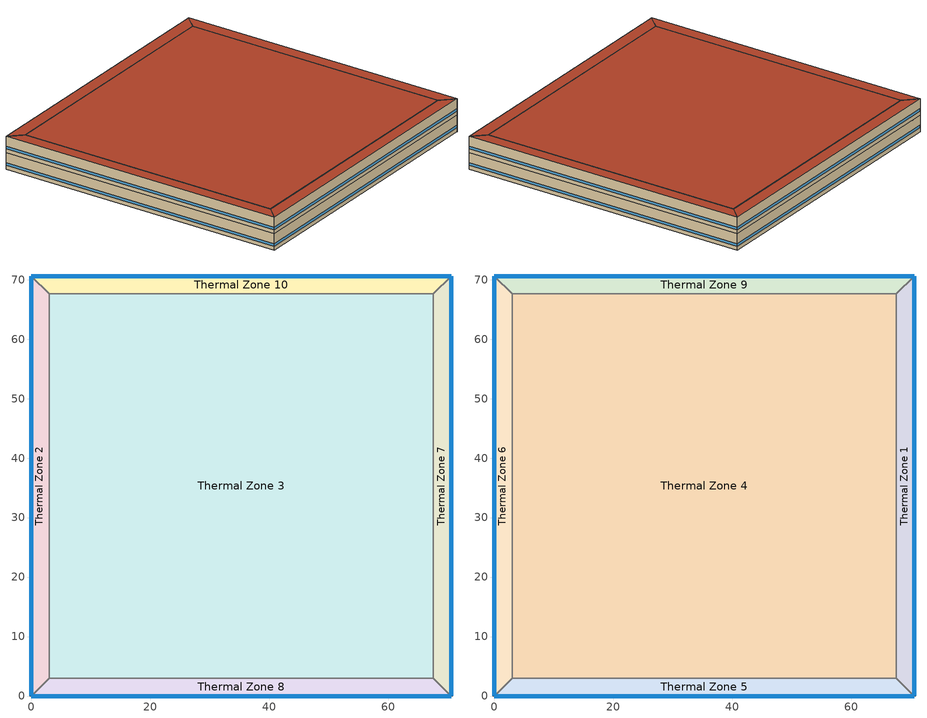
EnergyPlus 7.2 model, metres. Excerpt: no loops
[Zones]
Thermal Zone 2
 floor ground (000_ExtSlabCarpet_4in_ClimateZone 1-8): 0,0 0,70.62 3,67.62 3,3 z0
 wall outside (ASHRAE_189.1-2009_ExtWall_SteelFrame_ClimateZone 4-8): 0,70.62 0,0 z0:4
 wall to Thermal Zone 3 (000_Interior Wall): 3,3 3,67.62 z0:4
 wall to Thermal Zone 10 (000_Interior Wall): 3,67.62 0,70.62 z0:4
 wall to Thermal Zone 8 (000_Interior Wall): 0,0 3,3 z0:4
 window (ASHRAE_189.1-2009_ExtWindow_ClimateZone 4-5): 0,70.59 0,0.03 z1:1.6
Thermal Zone 8
 floor ground (000_ExtSlabCarpet_4in_ClimateZone 1-8): 70.62,0 0,0 3,3 67.62,3 z0
 wall outside (ASHRAE_189.1-2009_ExtWall_SteelFrame_ClimateZone 4-8): 0,0 70.62,0 z0:4
 wall to Thermal Zone 7 (000_Interior Wall): 70.62,0 67.62,3 z0:4
 wall to Thermal Zone 3 (000_Interior Wall): 67.62,3 3,3 z0:4
 window (ASHRAE_189.1-2009_ExtWindow_ClimateZone 4-5): 0.03,0 70.59,0 z1:1.6
Thermal Zone 10
 floor ground (000_ExtSlabCarpet_4in_ClimateZone 1-8): 0,70.62 70.62,70.62 67.62,67.62 3,67.62 z0
 wall outside (ASHRAE_189.1-2009_ExtWall_SteelFrame_ClimateZone 4-8): 70.62,70.62 0,70.62 z0:4
 wall to Thermal Zone 7 (000_Interior Wall): 67.62,67.62 70.62,70.62 z0:4
 wall to Thermal Zone 3 (000_Interior Wall): 3,67.62 67.62,67.62 z0:4
 window (ASHRAE_189.1-2009_ExtWindow_ClimateZone 4-5): 70.59,70.62 0.03,70.62 z1:1.6
Thermal Zone 3
 floor ground (000_ExtSlabCarpet_4in_ClimateZone 1-8): 3,3 3,67.62 67.62,67.62 67.62,3 z0
 wall to Thermal Zone 7 (000_Interior Wall): 67.62,3 67.62,67.62 z0:4
Thermal Zone 7
 floor ground (000_ExtSlabCarpet_4in_ClimateZone 1-8): 70.62,70.62 70.62,0 67.62,3 67.62,67.62 z0
 wall outside (ASHRAE_189.1-2009_ExtWall_SteelFrame_ClimateZone 4-8): 70.62,0 70.62,70.62 z0:4
 window (ASHRAE_189.1-2009_ExtWindow_ClimateZone 4-5): 70.62,0.03 70.62,70.59 z1:1.6
Thermal Zone 4
 floor to Thermal Zone 3 (000_Interior Floor): 3,3 3,67.62 67.62,67.62 67.62,3 z4
 wall to Thermal Zone 1 (000_Interior Wall): 67.62,3 67.62,67.62 z4:8
 wall to Thermal Zone 5 (000_Interior Wall): 3,3 67.62,3 z4:8
 wall to Thermal Zone 6 (000_Interior Wall): 3,67.62 3,3 z4:8
 wall to Thermal Zone 9 (000_Interior Wall): 67.62,67.62 3,67.62 z4:8
 roof outside (ASHRAE_189.1-2009_ExtRoof_IEAD_ClimateZone 2-5): 67.62,3 67.62,67.62 3,67.62 3,3 z8
Thermal Zone 1
 floor to Thermal Zone 7 (000_Interior Floor): 70.62,70.62 70.62,0 67.62,3 67.62,67.62 z4
 wall outside (ASHRAE_189.1-2009_ExtWall_SteelFrame_ClimateZone 4-8): 70.62,0 70.62,70.62 z4:8
 wall to Thermal Zone 9 (000_Interior Wall): 70.62,70.62 67.62,67.62 z4:8
 wall to Thermal Zone 5 (000_Interior Wall): 67.62,3 70.62,0 z4:8
 window (ASHRAE_189.1-2009_ExtWindow_ClimateZone 4-5): 70.62,0.03 70.62,70.59 z5:5.6
 roof outside (ASHRAE_189.1-2009_ExtRoof_IEAD_ClimateZone 2-5): 67.62,67.62 67.62,3 70.62,0 70.62,70.62 z8
Thermal Zone 6
 floor to Thermal Zone 2 (000_Interior Floor): 0,0 0,70.62 3,67.62 3,3 z4
 wall outside (ASHRAE_189.1-2009_ExtWall_SteelFrame_ClimateZone 4-8): 0,70.62 0,0 z4:8
 wall to Thermal Zone 5 (000_Interior Wall): 0,0 3,3 z4:8
 wall to Thermal Zone 9 (000_Interior Wall): 3,67.62 0,70.62 z4:8
 window (ASHRAE_189.1-2009_ExtWindow_ClimateZone 4-5): 0,70.59 0,0.03 z5:5.6
 roof outside (ASHRAE_189.1-2009_ExtRoof_IEAD_ClimateZone 2-5): 3,3 3,67.62 0,70.62 0,0 z8
Thermal Zone 9
 floor to Thermal Zone 10 (000_Interior Floor): 0,70.62 70.62,70.62 67.62,67.62 3,67.62 z4
 wall outside (ASHRAE_189.1-2009_ExtWall_SteelFrame_ClimateZone 4-8): 70.62,70.62 0,70.62 z4:8
 window (ASHRAE_189.1-2009_ExtWindow_ClimateZone 4-5): 70.59,70.62 0.03,70.62 z5:5.6
 roof outside (ASHRAE_189.1-2009_ExtRoof_IEAD_ClimateZone 2-5): 3,67.62 67.62,67.62 70.62,70.62 0,70.62 z8
Thermal Zone 5
 floor to Thermal Zone 8 (000_Interior Floor): 70.62,0 0,0 3,3 67.62,3 z4
 wall outside (ASHRAE_189.1-2009_ExtWall_SteelFrame_ClimateZone 4-8): 0,0 70.62,0 z4:8
 window (ASHRAE_189.1-2009_ExtWindow_ClimateZone 4-5): 0.03,0 70.59,0 z5:5.6
 roof outside (ASHRAE_189.1-2009_ExtRoof_IEAD_ClimateZone 2-5): 67.62,3 3,3 0,0 70.62,0 z8
[Site:Location]
San Francisco Intl Ap_CA_USA Design_Conditions: Latitude {deg}=37.62; Longitude {deg}=-122.4; Time Zone {hr}=-8; Elevation {m}=2
[SizingPeriod:DesignDay] Day of Month=21; Dry-Bulb Temperature Range Modifier Type=DefaultMultipliers; Barometric Pressure {Pa}=101301; Rain Indicator=No; Snow Indicator=No; Daylight Saving Time Indicator=No
Name | Month | Day Type | Maximum Dry-Bulb Temperature {C} | Daily Dry-Bulb Temperature Range {deltaC} | Humidity Condition Type | Wetbulb or DewPoint at Maximum Dry-Bulb {C} | Wind Speed {m/s} | Wind Direction {deg} | Solar Model Indicator | Sky Clearness | ASHRAE Clear Sky Optical Depth for Beam Irradiance (taub) | ASHRAE Clear Sky Optical Depth for Diffuse Irradiance (taud)
San Francisco Intl Ap Ann Htg Wind 99% Condns WS=>MCDB | 1 | WinterDesignDay | 12.2 | 0 | Wetbulb | 12.2 | 11.6 | 150 | ASHRAEClearSky | 0
San Francisco Intl Ap Ann Hum_n 99% Condns DP=>MCDB | 1 | WinterDesignDay | 11.2 | 0 | Dewpoint | -1.2 | 2.2 | 150 | ASHRAEClearSky | 0
San Francisco Intl Ap Ann Clg 2% Condns DB=>MWB | 8 | SummerDesignDay | 23.6 | 8.5 | Wetbulb | 16.2 | 5.9 | 310 | ASHRAETau |  | 0.365 | 2.435
San Francisco Intl Ap Ann Clg .4% Condns DB=>MWB | 8 | SummerDesignDay | 28.3 | 8.5 | Wetbulb | 17.2 | 5.9 | 310 | ASHRAETau |  | 0.365 | 2.435
[Building]
Building 1
[Material] Thermal Absorptance=0.9
Name | Roughness | Thickness {m} | Conductivity {W/m-K} | Density {kg/m3} | Specific Heat {J/kg-K} | Solar Absorptance | Visible Absorptance
MAT-CC05 4 HW CONCRETE | Rough | 0.1016 | 1.311 | 2240 | 836.8 | 0.7 | 0.7
Roof Membrane | VeryRough | 0.0095 | 0.16 | 1121.29 | 1460 | 0.7 | 0.7
1/2IN Gypsum | Smooth | 0.0127 | 0.16 | 784.9 | 830 | 0.92 | 0.92
000_M11 100mm lightweight concrete | MediumRough | 0.1016 | 0.53 | 1280 | 840 | 0.7 | 0.7
Wall Insulation [39] | MediumRough | 0.1184 | 0.045 | 265 | 836.8 | 0.7 | 0.7
000_G01a 19mm gypsum board | MediumSmooth | 0.019 | 0.16 | 800 | 1090 | 0.7 | 0.7
Roof Insulation [21] | MediumRough | 0.2105 | 0.049 | 265 | 836.8 | 0.7 | 0.7
000_F16 Acoustic tile | MediumSmooth | 0.0191 | 0.06 | 368 | 590 | 0.7 | 0.7
Metal Decking | MediumSmooth | 0.0015 | 45.006 | 7680 | 418.4 | 0.7 | 0.3
[Material:AirGap]
Name | Thermal Resistance {m2-K/W}
000_F04 Wall air space resistance | 0.15
000_F05 Ceiling air space resistance | 0.18
[Material:NoMass] Thermal Absorptance=0.9; Solar Absorptance=0.7
Name | Roughness | Thermal Resistance {m2-K/W} | Visible Absorptance
MAT-SHEATH | Rough | 0.3626 | 0.7
CP02 CARPET PAD | VeryRough | 0.2165 | 0.8
[WindowMaterial:Glazing]
Theoretical Glass [207]: Optical Data Type=SpectralAverage; Thickness {m}=0.003; Solar Transmittance at Normal Incidence=0.3311; Front Side Solar Reflectance at Normal Incidence=0.6189; Back Side Solar Reflectance at Normal Incidence=0.6189; Visible Transmittance at Normal Incidence=0.44; Front Side Visible Reflectance at Normal Incidence=0.51; Back Side Visible Reflectance at Normal Incidence=0.51; Infrared Transmittance at Normal Incidence=0; Front Side Infrared Hemispherical Emissivity=0.9; Back Side Infrared Hemispherical Emissivity=0.9; Conductivity {W/m-K}=0.0133; Dirt Correction Factor for Solar and Visible Transmittance=1; Solar Diffusing=No
[Construction]
000_Interior Wall: 000_G01a 19mm gypsum board, 000_F04 Wall air space resistance, 000_G01a 19mm gypsum board
ASHRAE_189.1-2009_ExtWall_SteelFrame_ClimateZone 4-8: MAT-SHEATH, Wall Insulation [39], 1/2IN Gypsum
ASHRAE_189.1-2009_ExtRoof_IEAD_ClimateZone 2-5: Roof Membrane, Roof Insulation [21], Metal Decking
000_Interior Floor: 000_F16 Acoustic tile, 000_F05 Ceiling air space resistance, 000_M11 100mm lightweight concrete
000_ExtSlabCarpet_4in_ClimateZone 1-8: MAT-CC05 4 HW CONCRETE, CP02 CARPET PAD
ASHRAE_189.1-2009_ExtWindow_ClimateZone 4-5: Theoretical Glass [207]
[AvailabilityManager:Scheduled]
Name | Schedule
AvailabilityManager:Scheduled {142fc040-a22a-42d9-b529-0c86d01d086b} | Schedule:Compact {f22d7944-4b3e-4d26-88a8-80817470d987}
AvailabilityManager:Scheduled {bfd5b170-44d9-4909-83f7-0155dc00a4e5} | Schedule:Compact {270d56ae-9e4b-49df-a824-ef5f07a547a9}
[Zone]
Thermal Zone 2; Thermal Zone 8; Thermal Zone 10; Thermal Zone 3; Thermal Zone 7; Thermal Zone 4; Thermal Zone 1; Thermal Zone 6; Thermal Zone 9; Thermal Zone 5
[Schedule:Compact]
Schedule:Compact {f22d7944-4b3e-4d26-88a8-80817470d987}; Schedule:Compact {270d56ae-9e4b-49df-a824-ef5f07a547a9}: Through: 12/31, For: AllDays, Until: 24:00, 1
